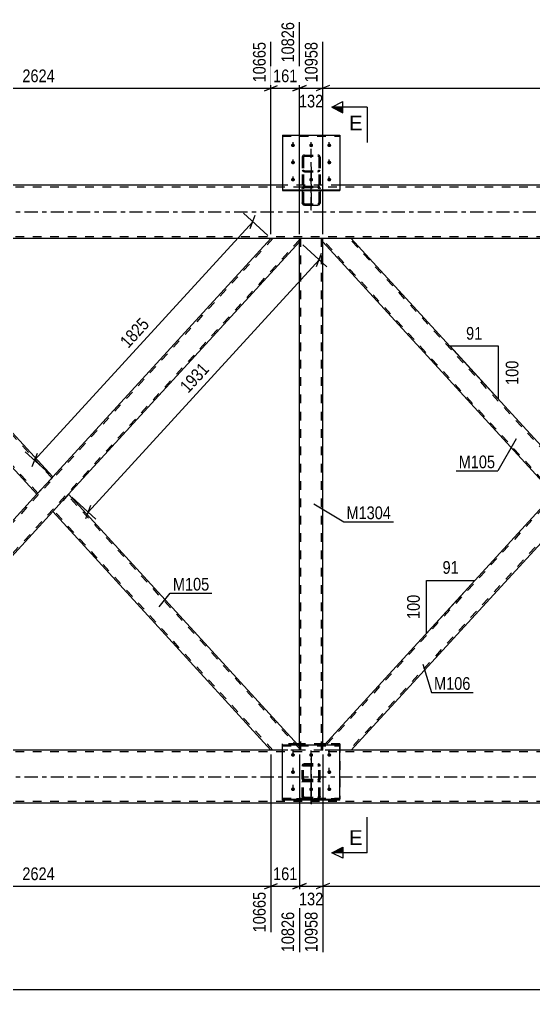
# Model space of a CAD drawing. Header units: millimetres. Extents: x 0 to 841, y 0 to 594.
# Drawn here: x 362.1 to 478.1, y 249.1 to 468.3 of the extents above; entities that cross this region are included whole.
import ezdxf

# ---------------------------------------------------------------- set-up
doc = ezdxf.new("R2010")
doc.units = ezdxf.units.MM
doc.linetypes.add('DXK_LINE_DOT2', pattern=[3.9198, 1.9599, -1.9599])
doc.linetypes.add('DXK_LINE_DOT3', pattern=[5.9187, 2.979, -0.9799, 0.9799, -0.9799])
doc.styles.add('Arial', font='ARIAL.TTF', dxfattribs={"height": 0.2})
doc.styles.add('Arial Narrow', font='ARIALN.TTF', dxfattribs={"height": 0.2})

# ---------------------------------------------------------------- blocks, each defined once
blk = doc.blocks.new('Part-761549663-4366 - 4273')
at = {"color": 7, "linetype": 'DXK_LINE_DOT2'}
for p, q in [((425.92, 436.66), (425.92, 426.91)), ((426.16, 436.66), (426.16, 426.91)), ((429.68, 436.66), (429.68, 426.91)), ((429.92, 436.66), (429.92, 426.91)), ((425.95, 430.35), (425.92, 430.15)), ((426.16, 430.15), (426.17, 430.25)), ((426.17, 430.25), (426.23, 430.33)), ((426.4, 430.66), (426.21, 430.62)), ((426.23, 430.33), (426.3, 430.39)), ((426.3, 430.39), (426.4, 430.4)), ((426.4, 430.66), (429.44, 430.66)), ((426.4, 430.4), (429.44, 430.4)), ((429.61, 430.62), (429.44, 430.66)), ((429.44, 430.4), (429.53, 430.39)), ((429.53, 430.39), (429.61, 430.33)), ((429.62, 430.62), (429.61, 430.62)), ((429.61, 430.33), (429.66, 430.25)), ((429.66, 430.25), (429.68, 430.15)), ((429.92, 430.15), (429.88, 430.35)), ((425.92, 426.91), (425.95, 426.72)), ((426.17, 426.82), (426.16, 426.91)), ((426.23, 426.73), (426.17, 426.82)), ((426.21, 426.44), (426.4, 426.4)), ((426.3, 426.68), (426.23, 426.73)), ((426.4, 426.66), (426.3, 426.68)), ((426.4, 426.66), (429.44, 426.66)), ((426.4, 426.4), (429.44, 426.4)), ((429.53, 426.68), (429.44, 426.66)), ((429.44, 426.4), (429.62, 426.44)), ((429.61, 426.73), (429.53, 426.68)), ((429.66, 426.82), (429.61, 426.73)), ((429.68, 426.91), (429.66, 426.82)), ((429.88, 426.72), (429.92, 426.91))]:
    blk.add_line(p, q, dxfattribs=at)
at = {"color": 7, "linetype": 'DXK_LINE_DOT3'}
blk.add_line((427.92, 435.04), (427.92, 425.11), dxfattribs=at)
at = {"color": 7, "linetype": 'DXK_LINE_DOT2'}
for centre, start, end in [((426.42, 430.17), 114.3201, 159.2418), ((429.41, 430.17), 20.7583, 65.68), ((426.42, 426.89), 200.7583, 245.68), ((429.41, 426.89), 294.3201, 339.2418)]:
    blk.add_arc(centre, 0.496, start, end, dxfattribs=at)
blk = doc.blocks.new('Bolt-761549663-4311 - 4273')
at = {"color": 1, "linetype": 'DXK_LINE_DOT2'}
for p, q in [((423.82, 301.98), (423.82, 303.11)), ((427.92, 301.98), (427.92, 303.11)), ((432.02, 301.98), (432.02, 303.11)), ((423.82, 298.12), (423.82, 299.26)), ((432.02, 298.12), (432.02, 299.26)), ((423.82, 294.27), (423.82, 295.41)), ((427.92, 294.27), (427.92, 295.41)), ((432.02, 294.27), (432.02, 295.41))]:
    blk.add_line(p, q, dxfattribs=at)
blk = doc.blocks.new('Bolt-761549663-4313 - 4273')
at = {"linetype": 'Continuous'}
for points in [[(423.82, 439.45), (423.72, 439.46), (423.64, 439.49), (423.56, 439.53), (423.49, 439.59), (423.43, 439.66), (423.4, 439.74), (423.38, 439.82), (423.38, 439.91), (423.4, 439.99), (423.43, 440.07), (423.49, 440.14), (423.56, 440.2), (423.64, 440.25), (423.72, 440.27), (423.82, 440.28), (423.91, 440.27), (423.99, 440.25), (424.07, 440.2), (424.14, 440.14), (424.2, 440.07), (424.23, 439.99), (424.25, 439.91), (424.25, 439.82), (424.23, 439.74), (424.2, 439.66), (424.14, 439.59), (424.07, 439.53), (423.99, 439.49), (423.91, 439.46)], [(427.92, 439.45), (427.82, 439.46), (427.74, 439.49), (427.66, 439.53), (427.59, 439.59), (427.53, 439.66), (427.5, 439.74), (427.48, 439.82), (427.48, 439.91), (427.5, 439.99), (427.53, 440.07), (427.59, 440.14), (427.66, 440.2), (427.74, 440.25), (427.82, 440.27), (427.92, 440.28), (428.01, 440.27), (428.09, 440.25), (428.17, 440.2), (428.24, 440.14), (428.3, 440.07), (428.33, 439.99), (428.35, 439.91), (428.35, 439.82), (428.33, 439.74), (428.3, 439.66), (428.24, 439.59), (428.17, 439.53), (428.09, 439.49), (428.01, 439.46)], [(432.02, 439.45), (431.92, 439.46), (431.84, 439.49), (431.76, 439.53), (431.69, 439.59), (431.63, 439.66), (431.6, 439.74), (431.58, 439.82), (431.58, 439.91), (431.6, 439.99), (431.63, 440.07), (431.69, 440.14), (431.76, 440.2), (431.84, 440.25), (431.92, 440.27), (432.02, 440.28), (432.11, 440.27), (432.19, 440.25), (432.27, 440.2), (432.34, 440.14), (432.4, 440.07), (432.43, 439.99), (432.45, 439.91), (432.45, 439.82), (432.43, 439.74), (432.4, 439.66), (432.34, 439.59), (432.27, 439.53), (432.19, 439.49), (432.11, 439.46)], [(423.82, 435.57), (423.72, 435.58), (423.64, 435.61), (423.56, 435.65), (423.49, 435.71), (423.43, 435.78), (423.4, 435.86), (423.38, 435.95), (423.38, 436.03), (423.4, 436.12), (423.43, 436.2), (423.49, 436.27), (423.56, 436.33), (423.64, 436.37), (423.72, 436.4), (423.82, 436.41), (423.91, 436.4), (423.99, 436.37), (424.07, 436.33), (424.14, 436.27), (424.2, 436.2), (424.23, 436.12), (424.25, 436.03), (424.25, 435.95), (424.23, 435.86), (424.2, 435.78), (424.14, 435.71), (424.07, 435.65), (423.99, 435.61), (423.91, 435.58)], [(432.02, 435.57), (431.92, 435.58), (431.84, 435.61), (431.76, 435.65), (431.69, 435.71), (431.63, 435.78), (431.6, 435.86), (431.58, 435.95), (431.58, 436.03), (431.6, 436.12), (431.63, 436.2), (431.69, 436.27), (431.76, 436.33), (431.84, 436.37), (431.92, 436.4), (432.02, 436.41), (432.11, 436.4), (432.19, 436.37), (432.27, 436.33), (432.34, 436.27), (432.4, 436.2), (432.43, 436.12), (432.45, 436.03), (432.45, 435.95), (432.43, 435.86), (432.4, 435.78), (432.34, 435.71), (432.27, 435.65), (432.19, 435.61), (432.11, 435.58)], [(423.82, 431.7), (423.72, 431.71), (423.64, 431.73), (423.56, 431.78), (423.49, 431.83), (423.43, 431.9), (423.4, 431.98), (423.38, 432.07), (423.38, 432.16), (423.4, 432.24), (423.43, 432.32), (423.49, 432.39), (423.56, 432.45), (423.64, 432.49), (423.72, 432.52), (423.82, 432.53), (423.91, 432.52), (423.99, 432.49), (424.07, 432.45), (424.14, 432.39), (424.2, 432.32), (424.23, 432.24), (424.25, 432.16), (424.25, 432.07), (424.23, 431.98), (424.2, 431.9), (424.14, 431.83), (424.07, 431.78), (423.99, 431.73), (423.91, 431.71)], [(427.92, 431.7), (427.82, 431.71), (427.74, 431.73), (427.66, 431.78), (427.59, 431.83), (427.53, 431.9), (427.5, 431.98), (427.48, 432.07), (427.48, 432.16), (427.5, 432.24), (427.53, 432.32), (427.59, 432.39), (427.66, 432.45), (427.74, 432.49), (427.82, 432.52), (427.92, 432.53), (428.01, 432.52), (428.09, 432.49), (428.17, 432.45), (428.24, 432.39), (428.3, 432.32), (428.33, 432.24), (428.35, 432.16), (428.35, 432.07), (428.33, 431.98), (428.3, 431.9), (428.24, 431.83), (428.17, 431.78), (428.09, 431.73), (428.01, 431.71)], [(432.02, 431.7), (431.92, 431.71), (431.84, 431.73), (431.76, 431.78), (431.69, 431.83), (431.63, 431.9), (431.6, 431.98), (431.58, 432.07), (431.58, 432.16), (431.6, 432.24), (431.63, 432.32), (431.69, 432.39), (431.76, 432.45), (431.84, 432.49), (431.92, 432.52), (432.02, 432.53), (432.11, 432.52), (432.19, 432.49), (432.27, 432.45), (432.34, 432.39), (432.4, 432.32), (432.43, 432.24), (432.45, 432.16), (432.45, 432.07), (432.43, 431.98), (432.4, 431.9), (432.34, 431.83), (432.27, 431.78), (432.19, 431.73), (432.11, 431.71)]]:
    blk.add_hatch(color=1, dxfattribs=at).paths.add_polyline_path(points)
at = {"color": 1, "linetype": 'Continuous'}
for p, q in [((423.82, 439.49), (423.82, 440.57)), ((427.92, 439.49), (427.92, 440.57)), ((432.02, 439.49), (432.02, 440.57)), ((423.82, 435.61), (423.82, 436.69)), ((432.02, 435.61), (432.02, 436.69)), ((423.82, 431.74), (423.82, 432.82)), ((427.92, 431.74), (427.92, 432.82)), ((432.02, 431.74), (432.02, 432.82))]:
    blk.add_line(p, q, dxfattribs=at)
blk = doc.blocks.new('Bolt-761549663-4314 - 4273')
at = {"linetype": 'Continuous'}
for points in [[(423.82, 301.72), (423.72, 301.73), (423.64, 301.75), (423.56, 301.8), (423.49, 301.86), (423.43, 301.93), (423.4, 302.01), (423.38, 302.09), (423.38, 302.18), (423.4, 302.26), (423.43, 302.34), (423.49, 302.41), (423.56, 302.47), (423.64, 302.51), (423.72, 302.54), (423.82, 302.55), (423.91, 302.54), (423.99, 302.51), (424.07, 302.47), (424.14, 302.41), (424.2, 302.34), (424.23, 302.26), (424.25, 302.18), (424.25, 302.09), (424.23, 302.01), (424.2, 301.93), (424.14, 301.86), (424.07, 301.8), (423.99, 301.75), (423.91, 301.73)], [(427.92, 301.72), (427.82, 301.73), (427.74, 301.75), (427.66, 301.8), (427.59, 301.86), (427.53, 301.93), (427.5, 302.01), (427.48, 302.09), (427.48, 302.18), (427.5, 302.26), (427.53, 302.34), (427.59, 302.41), (427.66, 302.47), (427.74, 302.51), (427.82, 302.54), (427.92, 302.55), (428.01, 302.54), (428.09, 302.51), (428.17, 302.47), (428.24, 302.41), (428.3, 302.34), (428.33, 302.26), (428.35, 302.18), (428.35, 302.09), (428.33, 302.01), (428.3, 301.93), (428.24, 301.86), (428.17, 301.8), (428.09, 301.75), (428.01, 301.73)], [(432.02, 301.72), (431.92, 301.73), (431.84, 301.75), (431.76, 301.8), (431.69, 301.86), (431.63, 301.93), (431.6, 302.01), (431.58, 302.09), (431.58, 302.18), (431.6, 302.26), (431.63, 302.34), (431.69, 302.41), (431.76, 302.47), (431.84, 302.51), (431.92, 302.54), (432.02, 302.55), (432.11, 302.54), (432.19, 302.51), (432.27, 302.47), (432.34, 302.41), (432.4, 302.34), (432.43, 302.26), (432.45, 302.18), (432.45, 302.09), (432.43, 302.01), (432.4, 301.93), (432.34, 301.86), (432.27, 301.8), (432.19, 301.75), (432.11, 301.73)], [(423.82, 297.84), (423.72, 297.85), (423.64, 297.88), (423.56, 297.92), (423.49, 297.98), (423.43, 298.05), (423.4, 298.13), (423.38, 298.21), (423.38, 298.3), (423.4, 298.39), (423.43, 298.47), (423.49, 298.54), (423.56, 298.59), (423.64, 298.64), (423.72, 298.66), (423.82, 298.67), (423.91, 298.66), (423.99, 298.64), (424.07, 298.59), (424.14, 298.54), (424.2, 298.47), (424.23, 298.39), (424.25, 298.3), (424.25, 298.21), (424.23, 298.13), (424.2, 298.05), (424.14, 297.98), (424.07, 297.92), (423.99, 297.88), (423.91, 297.85)], [(432.02, 297.84), (431.92, 297.85), (431.84, 297.88), (431.76, 297.92), (431.69, 297.98), (431.63, 298.05), (431.6, 298.13), (431.58, 298.21), (431.58, 298.3), (431.6, 298.39), (431.63, 298.47), (431.69, 298.54), (431.76, 298.59), (431.84, 298.64), (431.92, 298.66), (432.02, 298.67), (432.11, 298.66), (432.19, 298.64), (432.27, 298.59), (432.34, 298.54), (432.4, 298.47), (432.43, 298.39), (432.45, 298.3), (432.45, 298.21), (432.43, 298.13), (432.4, 298.05), (432.34, 297.98), (432.27, 297.92), (432.19, 297.88), (432.11, 297.85)], [(423.82, 293.96), (423.72, 293.97), (423.64, 294), (423.56, 294.04), (423.49, 294.1), (423.43, 294.17), (423.4, 294.25), (423.38, 294.34), (423.38, 294.42), (423.4, 294.51), (423.43, 294.59), (423.49, 294.66), (423.56, 294.72), (423.64, 294.76), (423.72, 294.79), (423.82, 294.8), (423.91, 294.79), (423.99, 294.76), (424.07, 294.72), (424.14, 294.66), (424.2, 294.59), (424.23, 294.51), (424.25, 294.42), (424.25, 294.34), (424.23, 294.25), (424.2, 294.17), (424.14, 294.1), (424.07, 294.04), (423.99, 294), (423.91, 293.97)], [(427.92, 293.96), (427.82, 293.97), (427.74, 294), (427.66, 294.04), (427.59, 294.1), (427.53, 294.17), (427.5, 294.25), (427.48, 294.34), (427.48, 294.42), (427.5, 294.51), (427.53, 294.59), (427.59, 294.66), (427.66, 294.72), (427.74, 294.76), (427.82, 294.79), (427.92, 294.8), (428.01, 294.79), (428.09, 294.76), (428.17, 294.72), (428.24, 294.66), (428.3, 294.59), (428.33, 294.51), (428.35, 294.42), (428.35, 294.34), (428.33, 294.25), (428.3, 294.17), (428.24, 294.1), (428.17, 294.04), (428.09, 294), (428.01, 293.97)], [(432.02, 293.96), (431.92, 293.97), (431.84, 294), (431.76, 294.04), (431.69, 294.1), (431.63, 294.17), (431.6, 294.25), (431.58, 294.34), (431.58, 294.42), (431.6, 294.51), (431.63, 294.59), (431.69, 294.66), (431.76, 294.72), (431.84, 294.76), (431.92, 294.79), (432.02, 294.8), (432.11, 294.79), (432.19, 294.76), (432.27, 294.72), (432.34, 294.66), (432.4, 294.59), (432.43, 294.51), (432.45, 294.42), (432.45, 294.34), (432.43, 294.25), (432.4, 294.17), (432.34, 294.1), (432.27, 294.04), (432.19, 294), (432.11, 293.97)]]:
    blk.add_hatch(color=1, dxfattribs=at).paths.add_polyline_path(points)
at = {"color": 1, "linetype": 'Continuous'}
for p, q in [((423.82, 301.76), (423.82, 302.84)), ((427.92, 301.76), (427.92, 302.84)), ((432.02, 301.76), (432.02, 302.84)), ((423.82, 297.88), (423.82, 298.96)), ((432.02, 297.88), (432.02, 298.96)), ((423.82, 294), (423.82, 295.08)), ((427.92, 294), (427.92, 295.08)), ((432.02, 294), (432.02, 295.08))]:
    blk.add_line(p, q, dxfattribs=at)
blk = doc.blocks.new('Part-761549663-4432 - 4273')
at = {"color": 7, "linetype": 'DXK_LINE_DOT3'}
blk.add_line((427.92, 425.2), (427.92, 439.04), dxfattribs=at)
at = {"color": 7, "linetype": 'DXK_LINE_DOT2'}
for p, q in [((425.95, 437.39), (425.92, 437.22)), ((425.92, 437.22), (425.92, 429.64)), ((426.06, 437.54), (425.95, 437.39)), ((426.21, 437.64), (426.06, 437.54)), ((426.16, 437.22), (426.17, 437.31)), ((426.16, 437.22), (426.16, 426.85)), ((426.17, 437.31), (426.23, 437.38)), ((426.4, 437.67), (426.21, 437.64)), ((426.23, 437.38), (426.3, 437.43)), ((426.3, 437.43), (426.4, 437.45)), ((426.4, 437.67), (429.44, 437.67)), ((426.4, 437.45), (429.44, 437.45)), ((429.62, 437.64), (429.44, 437.67)), ((429.44, 437.45), (429.53, 437.43)), ((429.53, 437.43), (429.61, 437.38)), ((429.61, 437.38), (429.66, 437.31)), ((429.78, 437.54), (429.62, 437.64)), ((429.66, 437.31), (429.68, 437.22)), ((429.68, 437.22), (429.68, 426.85)), ((429.88, 437.39), (429.78, 437.54)), ((429.92, 437.22), (429.88, 437.39)), ((429.92, 437.22), (429.92, 429.64)), ((425.92, 434.34), (425.95, 434.17)), ((425.95, 434.17), (426.06, 434.02)), ((426.06, 434.02), (426.21, 433.92)), ((426.17, 434.26), (426.16, 434.34)), ((426.23, 434.18), (426.17, 434.26)), ((426.3, 434.13), (426.23, 434.18)), ((426.4, 434.12), (426.3, 434.13)), ((426.4, 434.12), (429.44, 434.12)), ((429.53, 434.13), (429.44, 434.12)), ((429.61, 434.18), (429.53, 434.13)), ((429.66, 434.26), (429.61, 434.18)), ((429.62, 433.92), (429.78, 434.02)), ((429.68, 434.34), (429.66, 434.26)), ((429.78, 434.02), (429.88, 434.17)), ((429.88, 434.17), (429.92, 434.34)), ((426.21, 433.92), (426.4, 433.89)), ((426.4, 433.89), (429.44, 433.89)), ((429.44, 433.89), (429.62, 433.92)), ((425.92, 430.06), (425.95, 430.26)), ((426.17, 430.16), (426.16, 430.06)), ((426.23, 430.24), (426.17, 430.16)), ((426.21, 430.53), (426.4, 430.57)), ((426.3, 430.3), (426.23, 430.24)), ((426.4, 430.31), (426.3, 430.3)), ((426.4, 430.57), (429.44, 430.57)), ((426.4, 430.31), (429.44, 430.31)), ((429.44, 430.57), (429.62, 430.53)), ((429.53, 430.3), (429.44, 430.31)), ((429.61, 430.24), (429.53, 430.3)), ((429.66, 430.16), (429.61, 430.24)), ((429.68, 430.06), (429.66, 430.16)), ((429.88, 430.26), (429.92, 430.06)), ((426.16, 426.85), (426.17, 426.75)), ((426.17, 426.75), (426.23, 426.67)), ((426.23, 426.67), (426.3, 426.61)), ((426.3, 426.61), (426.4, 426.59)), ((426.4, 426.59), (429.44, 426.59)), ((429.44, 426.59), (429.53, 426.61)), ((429.53, 426.61), (429.61, 426.67)), ((429.61, 426.67), (429.66, 426.75)), ((429.66, 426.75), (429.68, 426.85))]:
    blk.add_line(p, q, dxfattribs=at)
at = {"color": 2, "linetype": 'Continuous'}
for p, q in [((425.92, 429.64), (425.92, 426.85)), ((429.92, 429.64), (429.92, 426.85)), ((425.95, 426.65), (425.92, 426.85)), ((426.4, 426.34), (426.21, 426.38)), ((426.4, 426.34), (429.44, 426.34)), ((429.62, 426.38), (429.44, 426.34)), ((429.92, 426.85), (429.88, 426.65))]:
    blk.add_line(p, q, dxfattribs=at)
at = {"color": 7, "linetype": 'DXK_LINE_DOT2'}
for centre, start, end in [((426.41, 430.08), 114.1353, 159.0718), ((429.42, 430.08), 20.9283, 65.8649)]:
    blk.add_arc(centre, 0.495, start, end, dxfattribs=at)
at = {"color": 2, "linetype": 'Continuous'}
for centre, start, end in [((426.41, 426.83), 200.9283, 245.8649), ((429.42, 426.83), 294.1353, 339.0718)]:
    blk.add_arc(centre, 0.495, start, end, dxfattribs=at)
blk = doc.blocks.new('Part-761549663-4323 - 4273')
at = {"color": 7, "linetype": 'DXK_LINE_DOT2'}
for p, q in [((555.22, 302.83), (67.28, 302.83)), ((434.42, 303.23), (421.42, 303.23)), ((555.22, 291.63), (67.28, 291.63))]:
    blk.add_line(p, q, dxfattribs=at)
at = {"color": 2, "linetype": 'Continuous'}
for p, q in [((421.42, 303.23), (201.08, 303.23)), ((555.22, 303.23), (434.42, 303.23)), ((555.22, 291.23), (67.28, 291.23))]:
    blk.add_line(p, q, dxfattribs=at)
at = {"color": 7, "linetype": 'DXK_LINE_DOT3'}
blk.add_line((67.28, 297.23), (555.22, 297.23), dxfattribs=at)
blk = doc.blocks.new('Part-761549663-4328 - 4273')
at = {"color": 7, "linetype": 'DXK_LINE_DOT2'}
for p, q in [((555.22, 430.43), (67.28, 430.43)), ((434.42, 430.83), (421.42, 430.83)), ((555.22, 419.23), (67.28, 419.23))]:
    blk.add_line(p, q, dxfattribs=at)
at = {"color": 2, "linetype": 'Continuous'}
for p, q in [((421.42, 430.83), (201.08, 430.83)), ((555.22, 430.83), (434.42, 430.83)), ((555.22, 418.83), (67.28, 418.83))]:
    blk.add_line(p, q, dxfattribs=at)
at = {"color": 7, "linetype": 'DXK_LINE_DOT3'}
blk.add_line((67.28, 424.83), (555.22, 424.83), dxfattribs=at)
blk = doc.blocks.new('Part-761549663-4468 - 4273')
at = {"color": 7, "linetype": 'DXK_LINE_DOT2'}
for p, q in [((535.95, 418.83), (430.56, 303.56)), ((541.94, 418.83), (535.52, 418.83)), ((541.94, 418.51), (436.55, 303.23)), ((486.25, 364.95), (482.67, 361.03)), ((489.83, 361.03), (486.25, 357.12)), ((430.9, 304.4), (430.56, 304.03)), ((430.56, 303.23), (430.56, 304.03)), ((436.98, 303.23), (430.56, 303.23))]:
    blk.add_line(p, q, dxfattribs=at)
at = {"color": 2, "linetype": 'Continuous'}
for p, q in [((535.52, 418.83), (486.25, 364.95)), ((541.94, 418.03), (541.94, 418.83)), ((541.94, 418.03), (489.83, 361.03)), ((482.67, 361.03), (430.9, 304.4)), ((486.25, 357.12), (436.98, 303.23))]:
    blk.add_line(p, q, dxfattribs=at)
blk = doc.blocks.new('Part-761549663-4359 - 4273')
at = {"color": 2, "linetype": 'Continuous'}
for p, q in [((421.42, 442.14), (434.42, 442.14)), ((421.42, 442.14), (421.42, 429.64)), ((434.42, 442.14), (434.42, 429.64)), ((421.42, 429.84), (434.42, 429.84)), ((421.42, 429.64), (434.42, 429.64))]:
    blk.add_line(p, q, dxfattribs=at)
at = {"color": 7, "linetype": 'DXK_LINE_DOT2'}
blk.add_line((421.42, 441.93), (434.42, 441.93), dxfattribs=at)
blk = doc.blocks.new('Part-761549663-4364 - 4273')
at = {"color": 2, "linetype": 'Continuous'}
for p, q in [((421.42, 304.4), (434.42, 304.4)), ((421.42, 291.9), (421.42, 304.4)), ((434.42, 291.9), (434.42, 304.4)), ((421.42, 292.11), (434.42, 292.11)), ((434.42, 291.9), (421.42, 291.9))]:
    blk.add_line(p, q, dxfattribs=at)
at = {"color": 7, "linetype": 'DXK_LINE_DOT2'}
blk.add_line((421.42, 304.19), (434.42, 304.19), dxfattribs=at)
blk = doc.blocks.new('Part-761549663-4365 - 4273')
at = {"color": 7, "linetype": 'DXK_LINE_DOT3'}
blk.add_line((427.92, 301.72), (427.92, 291.03), dxfattribs=at)
at = {"color": 7, "linetype": 'DXK_LINE_DOT2'}
for p, q in [((425.92, 299.73), (425.95, 299.9)), ((425.92, 292.83), (425.92, 299.73)), ((425.95, 299.9), (426.06, 300.05)), ((426.06, 300.05), (426.21, 300.15)), ((426.17, 299.82), (426.16, 299.73)), ((426.16, 292.83), (426.16, 299.73)), ((426.23, 299.89), (426.17, 299.82)), ((426.21, 300.15), (426.4, 300.18)), ((426.3, 299.94), (426.23, 299.89)), ((426.4, 299.95), (426.3, 299.94)), ((426.4, 300.18), (429.44, 300.18)), ((426.4, 299.95), (429.44, 299.95)), ((429.44, 300.18), (429.62, 300.15)), ((429.53, 299.94), (429.44, 299.95)), ((429.61, 299.89), (429.53, 299.94)), ((429.66, 299.82), (429.61, 299.89)), ((429.62, 300.15), (429.78, 300.05)), ((429.68, 299.73), (429.66, 299.82)), ((429.68, 292.83), (429.68, 299.73)), ((429.78, 300.05), (429.88, 299.9)), ((429.88, 299.9), (429.92, 299.73)), ((429.92, 292.83), (429.92, 299.73)), ((425.95, 296.7), (425.92, 296.87)), ((425.95, 296.26), (425.92, 296.06)), ((426.06, 296.55), (425.95, 296.7)), ((426.21, 296.46), (426.06, 296.55)), ((426.16, 296.87), (426.17, 296.79)), ((426.16, 296.06), (426.17, 296.16)), ((426.17, 296.79), (426.23, 296.71)), ((426.17, 296.16), (426.23, 296.24)), ((426.4, 296.57), (426.21, 296.53)), ((426.4, 296.42), (426.21, 296.46)), ((426.23, 296.71), (426.3, 296.66)), ((426.23, 296.24), (426.3, 296.3)), ((426.3, 296.66), (426.4, 296.65)), ((426.3, 296.3), (426.4, 296.32)), ((426.4, 296.65), (429.44, 296.65)), ((426.4, 296.57), (429.44, 296.57)), ((426.4, 296.42), (429.44, 296.42)), ((426.4, 296.32), (429.44, 296.32)), ((429.44, 296.65), (429.53, 296.66)), ((429.62, 296.53), (429.44, 296.57)), ((429.62, 296.46), (429.44, 296.42)), ((429.44, 296.32), (429.53, 296.3)), ((429.53, 296.66), (429.61, 296.71)), ((429.53, 296.3), (429.61, 296.24)), ((429.61, 296.71), (429.66, 296.79)), ((429.61, 296.24), (429.66, 296.16)), ((429.78, 296.55), (429.62, 296.46)), ((429.66, 296.79), (429.68, 296.87)), ((429.66, 296.16), (429.68, 296.06)), ((429.88, 296.7), (429.78, 296.55)), ((429.92, 296.87), (429.88, 296.7)), ((429.92, 296.06), (429.88, 296.26)), ((425.92, 292.83), (425.95, 292.63)), ((426.17, 292.73), (426.16, 292.83)), ((426.23, 292.65), (426.17, 292.73)), ((426.21, 292.36), (426.4, 292.32)), ((426.3, 292.59), (426.23, 292.65)), ((426.4, 292.57), (426.3, 292.59)), ((426.4, 292.57), (429.44, 292.57)), ((426.4, 292.32), (429.44, 292.32)), ((429.53, 292.59), (429.44, 292.57)), ((429.44, 292.32), (429.62, 292.36)), ((429.61, 292.65), (429.53, 292.59)), ((429.66, 292.73), (429.61, 292.65)), ((429.68, 292.83), (429.66, 292.73)), ((429.88, 292.63), (429.92, 292.83))]:
    blk.add_line(p, q, dxfattribs=at)
for centre, start, end in [((426.42, 296.08), 114.32, 159.2418), ((429.42, 296.08), 20.7584, 65.6801), ((426.42, 292.81), 200.7584, 245.6801), ((429.42, 292.81), 294.32, 339.2418)]:
    blk.add_arc(centre, 0.496, start, end, dxfattribs=at)
blk = doc.blocks.new('Part-761549663-4416 - 4273')
at = {"color": 2, "linetype": 'Continuous'}
for p, q in [((369.58, 357.12), (373.16, 361.03)), ((373.16, 361.03), (424.94, 304.4)), ((418.85, 303.23), (369.58, 357.12))]:
    blk.add_line(p, q, dxfattribs=at)
at = {"color": 7, "linetype": 'DXK_LINE_DOT2'}
for p, q in [((425.28, 303.56), (372.94, 360.8)), ((369.8, 357.36), (369.82, 357.38)), ((419.29, 303.23), (369.8, 357.36)), ((425.28, 303.23), (418.85, 303.23)), ((425.28, 304.03), (424.94, 304.4)), ((425.28, 303.23), (425.28, 304.03)), ((425.28, 303.27), (425.28, 303.23))]:
    blk.add_line(p, q, dxfattribs=at)
blk = doc.blocks.new('Part-761549663-4427 - 4273')
at = {"color": 7, "linetype": 'DXK_LINE_DOT3'}
blk.add_line((427.92, 291.11), (427.92, 301.3), dxfattribs=at)
at = {"color": 7, "linetype": 'DXK_LINE_DOT2'}
for p, q in [((425.95, 299.66), (425.92, 299.49)), ((425.92, 292.76), (425.92, 299.49)), ((426.06, 299.81), (425.95, 299.66)), ((426.21, 299.91), (426.06, 299.81)), ((426.16, 299.49), (426.17, 299.57)), ((426.16, 292.76), (426.16, 299.49)), ((426.17, 299.57), (426.23, 299.65)), ((426.4, 299.94), (426.21, 299.91)), ((426.23, 299.65), (426.3, 299.7)), ((426.3, 299.7), (426.4, 299.71)), ((426.4, 299.94), (429.44, 299.94)), ((426.4, 299.71), (429.44, 299.71)), ((429.62, 299.91), (429.44, 299.94)), ((429.44, 299.71), (429.53, 299.7)), ((429.53, 299.7), (429.61, 299.65)), ((429.61, 299.65), (429.66, 299.57)), ((429.78, 299.81), (429.62, 299.91)), ((429.66, 299.57), (429.68, 299.49)), ((429.68, 292.76), (429.68, 299.49)), ((429.88, 299.66), (429.78, 299.81)), ((429.92, 299.49), (429.88, 299.66)), ((429.92, 292.76), (429.92, 299.49)), ((425.92, 296.61), (425.95, 296.44)), ((425.92, 295.97), (425.95, 296.17)), ((425.95, 296.44), (426.06, 296.29)), ((426.06, 296.29), (426.21, 296.19)), ((426.17, 296.52), (426.16, 296.61)), ((426.17, 296.07), (426.16, 295.97)), ((426.23, 296.45), (426.17, 296.52)), ((426.23, 296.15), (426.17, 296.07)), ((426.21, 296.44), (426.4, 296.48)), ((426.21, 296.19), (426.4, 296.16)), ((426.3, 296.4), (426.23, 296.45)), ((426.3, 296.21), (426.23, 296.15)), ((426.4, 296.38), (426.3, 296.4)), ((426.4, 296.23), (426.3, 296.21)), ((426.4, 296.48), (429.44, 296.48)), ((426.4, 296.38), (429.44, 296.38)), ((426.4, 296.23), (429.44, 296.23)), ((426.4, 296.16), (429.44, 296.16)), ((429.44, 296.48), (429.62, 296.44)), ((429.53, 296.4), (429.44, 296.38)), ((429.53, 296.21), (429.44, 296.23)), ((429.44, 296.16), (429.62, 296.19)), ((429.61, 296.45), (429.53, 296.4)), ((429.61, 296.15), (429.53, 296.21)), ((429.66, 296.52), (429.61, 296.45)), ((429.66, 296.07), (429.61, 296.15)), ((429.62, 296.19), (429.78, 296.29)), ((429.68, 296.61), (429.66, 296.52)), ((429.68, 295.97), (429.66, 296.07)), ((429.78, 296.29), (429.88, 296.44)), ((429.88, 296.44), (429.92, 296.61)), ((429.88, 296.17), (429.92, 295.97)), ((425.95, 292.56), (425.92, 292.76)), ((426.16, 292.76), (426.17, 292.66)), ((426.17, 292.66), (426.23, 292.58)), ((426.4, 292.25), (426.21, 292.29)), ((426.23, 292.58), (426.3, 292.52)), ((426.3, 292.52), (426.4, 292.51)), ((426.4, 292.51), (429.44, 292.51)), ((426.4, 292.25), (429.44, 292.25)), ((429.44, 292.51), (429.53, 292.52)), ((429.62, 292.29), (429.44, 292.25)), ((429.53, 292.52), (429.61, 292.58)), ((429.61, 292.58), (429.66, 292.66)), ((429.66, 292.66), (429.68, 292.76)), ((429.92, 292.76), (429.88, 292.56))]:
    blk.add_line(p, q, dxfattribs=at)
for centre, start, end in [((426.41, 295.99), 114.1353, 159.0719), ((429.42, 295.99), 20.9283, 65.8648), ((426.41, 292.74), 200.9283, 245.8648), ((429.42, 292.74), 294.1353, 339.0719)]:
    blk.add_arc(centre, 0.495, start, end, dxfattribs=at)
blk = doc.blocks.new('Part-761549663-4443 - 4273')
at = {"color": 7, "linetype": 'DXK_LINE_DOT2'}
for p, q in [((430.56, 418.83), (425.28, 418.83)), ((425.28, 418.03), (425.28, 418.83)), ((425.6, 303.23), (425.6, 418.83)), ((430.24, 303.23), (430.24, 418.83)), ((430.56, 418.03), (430.56, 418.83)), ((425.28, 303.23), (425.28, 304.4)), ((430.56, 303.23), (425.28, 303.23)), ((430.56, 303.23), (430.56, 304.4))]:
    blk.add_line(p, q, dxfattribs=at)
at = {"color": 2, "linetype": 'Continuous'}
for p, q in [((425.28, 304.4), (425.28, 418.03)), ((430.56, 304.4), (430.56, 418.03))]:
    blk.add_line(p, q, dxfattribs=at)
blk = doc.blocks.new('Part-761549663-4473 - 4273')
at = {"color": 2, "linetype": 'Continuous'}
for p, q in [((430.56, 418.03), (430.56, 418.83)), ((486.25, 364.95), (436.98, 418.83)), ((482.67, 361.03), (430.56, 418.03)), ((485.82, 364.47), (482.67, 361.03)), ((486.25, 364.95), (485.82, 364.47))]:
    blk.add_line(p, q, dxfattribs=at)
at = {"color": 7, "linetype": 'DXK_LINE_DOT2'}
for p, q in [((436.98, 418.83), (430.56, 418.83)), ((486.03, 364.71), (436.55, 418.83)), ((482.89, 361.27), (430.56, 418.51)), ((486.22, 364.91), (485.82, 364.47)), ((482.89, 361.27), (482.91, 361.29))]:
    blk.add_line(p, q, dxfattribs=at)
blk = doc.blocks.new('Part-761549663-4478 - 4273')
at = {"color": 2, "linetype": 'Continuous'}
for p, q in [((313.89, 418.03), (313.89, 418.83)), ((369.58, 364.95), (320.31, 418.83)), ((366.01, 361.03), (313.89, 418.03)), ((369.15, 364.47), (366.01, 361.03)), ((369.46, 364.81), (369.15, 364.47)), ((369.58, 364.95), (369.46, 364.81))]:
    blk.add_line(p, q, dxfattribs=at)
at = {"color": 7, "linetype": 'DXK_LINE_DOT2'}
for p, q in [((320.31, 418.83), (313.89, 418.83)), ((369.37, 364.71), (319.88, 418.83)), ((366.22, 361.27), (313.89, 418.51)), ((369.32, 364.65), (369.15, 364.47)), ((369.46, 364.81), (369.37, 364.71)), ((366.22, 361.27), (366.24, 361.29))]:
    blk.add_line(p, q, dxfattribs=at)
blk = doc.blocks.new('Part-761549663-4483 - 4273')
at = {"color": 7, "linetype": 'DXK_LINE_DOT2'}
for p, q in [((419.29, 418.83), (313.89, 303.56)), ((425.28, 418.83), (418.85, 418.83)), ((425.28, 418.51), (319.88, 303.23)), ((369.58, 364.95), (366.01, 361.03)), ((373.16, 361.03), (369.58, 357.12)), ((313.89, 303.42), (313.89, 303.45)), ((320.31, 303.23), (313.89, 303.23))]:
    blk.add_line(p, q, dxfattribs=at)
at = {"color": 2, "linetype": 'Continuous'}
for p, q in [((418.85, 418.83), (369.58, 364.95)), ((425.28, 418.03), (425.28, 418.83)), ((425.28, 418.03), (373.16, 361.03)), ((366.01, 361.03), (313.89, 304.03)), ((369.58, 357.12), (320.31, 303.23)), ((313.89, 303.23), (313.89, 304.03))]:
    blk.add_line(p, q, dxfattribs=at)
blk = doc.blocks.new('Part-761549663-4514 - 4273')
at = {"color": 7, "linetype": 'DXK_LINE_DOT2'}
for p, q in [((421.42, 292.19), (421.42, 304.63)), ((424.73, 304.63), (421.42, 304.63)), ((424.93, 304.41), (421.42, 304.41)), ((430.56, 304.63), (425.28, 304.63)), ((430.56, 304.41), (425.28, 304.41)), ((434.42, 304.41), (430.9, 304.41)), ((434.42, 304.63), (431.1, 304.63)), ((434.42, 304.63), (434.42, 292.19)), ((421.42, 292.41), (434.42, 292.41)), ((434.42, 292.19), (421.42, 292.19))]:
    blk.add_line(p, q, dxfattribs=at)
at = {"color": 2, "linetype": 'Continuous'}
for p, q in [((425.28, 304.63), (424.73, 304.63)), ((425.28, 304.41), (424.93, 304.41)), ((431.1, 304.63), (430.56, 304.63)), ((430.9, 304.41), (430.56, 304.41))]:
    blk.add_line(p, q, dxfattribs=at)
blk = doc.blocks.new('StraightDimension-761549663-5087 - 4273')
at = {"color": 7, "linetype": 'Continuous'}
for p, q in [((418.12, 419.51), (412.62, 424.53)), ((414.16, 421.09), (415.3, 424.12)), ((365.46, 368.72), (414.73, 422.61)), ((368.85, 365.62), (363.35, 370.64)), ((366.03, 370.23), (364.89, 367.21))]:
    blk.add_line(p, q, dxfattribs=at)
at = {"color": 0}
blk.add_wipeout([(392.41, 399.31), (389.31, 402.14), (383.57, 395.86), (386.67, 393.03)], dxfattribs=at)
at = {"color": 3, "style": 'Arial Narrow'}
blk.add_text('1825', height=2.863, rotation=47.5612, dxfattribs=at).set_placement((386.63, 393.87))
blk = doc.blocks.new('AngleDimension-761549663-12050 - 4273')
at = {"color": 7, "linetype": 'Continuous'}
for p, q in [((464.6, 388.63), (459.27, 394.46)), ((470.2, 394.46), (459.27, 394.46)), ((470.2, 382.5), (459.27, 394.46)), ((470.2, 382.5), (470.2, 394.46))]:
    blk.add_line(p, q, dxfattribs=at)
at = {"color": 0}
for points in [[(467.16, 395.36), (467.16, 399.56), (462.3, 399.56), (462.3, 395.36)], [(475.3, 391.82), (471.1, 391.82), (471.1, 385.14), (475.3, 385.14)]]:
    blk.add_wipeout(points, dxfattribs=at)
at = {"color": 3, "style": 'Arial Narrow'}
blk.add_text('91', height=2.863, dxfattribs=at).set_placement((462.9, 395.96))
blk.add_text('100', height=2.863, rotation=90.0002, dxfattribs=at).set_placement((474.7, 385.74))
blk = doc.blocks.new('StraightDimension-761549663-4854 - 4273')
at = {"color": 7, "linetype": 'Continuous'}
for p, q in [((425.28, 419.83), (425.28, 467.72)), ((430.56, 419.83), (430.56, 463.22)), ((423.78, 452.18), (426.78, 453.38)), ((425.28, 452.78), (430.56, 452.78)), ((432.06, 453.38), (429.06, 452.18))]:
    blk.add_line(p, q, dxfattribs=at)
at = {"color": 0, "linetype": 'Continuous'}
blk.add_wipeout([(429.96, 463.82), (425.76, 463.82), (425.76, 453.48), (429.96, 453.48)], dxfattribs=at)
at = {"color": 0}
blk.add_wipeout([(431.26, 447.83), (431.26, 452.03), (424.57, 452.03), (424.57, 447.83)], dxfattribs=at)
at = {"color": 3, "linetype": 'Continuous', "style": 'Arial Narrow'}
blk.add_text('10958', height=2.863, rotation=90.0002, dxfattribs=at).set_placement((429.36, 454.08))
at = {"color": 3, "style": 'Arial Narrow'}
blk.add_text('132', height=2.863, dxfattribs=at).set_placement((425.17, 448.43))
blk = doc.blocks.new('StraightDimension-761549663-4969 - 4273')
at = {"color": 7, "linetype": 'Continuous'}
for p, q in [((418.85, 302.23), (418.85, 262.07)), ((425.28, 302.27), (425.28, 257.57)), ((417.35, 271.91), (420.35, 273.11)), ((418.85, 272.51), (425.28, 272.51)), ((426.78, 273.11), (423.78, 271.91))]:
    blk.add_line(p, q, dxfattribs=at)
at = {"color": 0}
blk.add_wipeout([(425.41, 273.26), (425.41, 277.46), (418.72, 277.46), (418.72, 273.26)], dxfattribs=at)
at = {"color": 0, "linetype": 'Continuous'}
blk.add_wipeout([(424.68, 267.31), (420.48, 267.31), (420.48, 256.97), (424.68, 256.97)], dxfattribs=at)
at = {"color": 3, "style": 'Arial Narrow'}
blk.add_text('161', height=2.863, dxfattribs=at).set_placement((419.32, 273.86))
at = {"color": 3, "linetype": 'Continuous', "style": 'Arial Narrow'}
blk.add_text('10826', height=2.863, rotation=90.0002, dxfattribs=at).set_placement((424.08, 257.57))
blk = doc.blocks.new('StraightDimension-761549663-4681 - 4273')
at = {"color": 7, "linetype": 'Continuous'}
for p, q in [((426.01, 417.36), (431.46, 412.38)), ((429.12, 412.49), (430.26, 415.51)), ((377.57, 357), (429.69, 414)), ((373.9, 360.36), (379.34, 355.38)), ((378.14, 358.51), (377, 355.49))]:
    blk.add_line(p, q, dxfattribs=at)
at = {"color": 0}
blk.add_wipeout([(405.95, 389.15), (402.85, 391.98), (397.1, 385.7), (400.2, 382.87)], dxfattribs=at)
at = {"color": 3, "style": 'Arial Narrow'}
blk.add_text('1931', height=2.863, rotation=47.5612, dxfattribs=at).set_placement((400.16, 383.71))
blk = doc.blocks.new('StraightDimension-761549663-4832 - 4273')
at = {"color": 7, "linetype": 'Continuous'}
for p, q in [((418.85, 419.83), (418.85, 463.22)), ((313.89, 419.83), (313.89, 461.39)), ((315.39, 453.38), (312.39, 452.18)), ((313.89, 452.78), (418.85, 452.78)), ((417.35, 452.18), (420.35, 453.38))]:
    blk.add_line(p, q, dxfattribs=at)
at = {"color": 0, "linetype": 'Continuous'}
blk.add_wipeout([(418.25, 463.82), (414.05, 463.82), (414.05, 453.48), (418.25, 453.48)], dxfattribs=at)
at = {"color": 0}
blk.add_wipeout([(370.63, 453.53), (370.63, 457.73), (362.12, 457.73), (362.12, 453.53)], dxfattribs=at)
at = {"color": 3, "linetype": 'Continuous', "style": 'Arial Narrow'}
blk.add_text('10665', height=2.863, rotation=90.0002, dxfattribs=at).set_placement((417.65, 454.08))
at = {"color": 3, "style": 'Arial Narrow'}
blk.add_text('2624', height=2.863, dxfattribs=at).set_placement((362.72, 454.13))
blk = doc.blocks.new('StraightDimension-761549663-4843 - 4273')
at = {"color": 7, "linetype": 'Continuous'}
for p, q in [((425.28, 419.83), (425.28, 467.72)), ((418.85, 419.83), (418.85, 463.22)), ((417.35, 452.18), (420.35, 453.38)), ((418.85, 452.78), (425.28, 452.78)), ((426.78, 453.38), (423.78, 452.18))]:
    blk.add_line(p, q, dxfattribs=at)
at = {"color": 0}
blk.add_wipeout([(425.41, 453.53), (425.41, 457.73), (418.72, 457.73), (418.72, 453.53)], dxfattribs=at)
at = {"color": 0, "linetype": 'Continuous'}
blk.add_wipeout([(424.68, 468.32), (420.48, 468.32), (420.48, 457.98), (424.68, 457.98)], dxfattribs=at)
at = {"color": 3, "linetype": 'Continuous', "style": 'Arial Narrow'}
blk.add_text('10826', height=2.863, rotation=90.0002, dxfattribs=at).set_placement((424.08, 458.58))
at = {"color": 3, "style": 'Arial Narrow'}
blk.add_text('161', height=2.863, dxfattribs=at).set_placement((419.32, 454.13))
blk = doc.blocks.new('StraightDimension-761549663-4862 - 4273')
at = {"color": 7, "linetype": 'Continuous'}
for p, q in [((430.56, 419.83), (430.56, 463.22)), ((535.52, 419.83), (535.52, 463.22)), ((432.06, 453.38), (429.06, 452.18)), ((430.56, 452.78), (535.52, 452.78)), ((534.02, 452.18), (537.02, 453.38))]:
    blk.add_line(p, q, dxfattribs=at)
at = {"color": 0, "linetype": 'Continuous'}
blk.add_wipeout([(534.92, 463.82), (530.72, 463.82), (530.72, 453.48), (534.92, 453.48)], dxfattribs=at)
at = {"color": 0}
blk.add_wipeout([(487.29, 453.53), (487.29, 457.73), (478.78, 457.73), (478.78, 453.53)], dxfattribs=at)
at = {"color": 3, "linetype": 'Continuous', "style": 'Arial Narrow'}
blk.add_text('13582', height=2.863, rotation=90.0002, dxfattribs=at).set_placement((534.32, 454.08))
at = {"color": 3, "style": 'Arial Narrow'}
blk.add_text('2624', height=2.863, dxfattribs=at).set_placement((479.38, 454.13))
blk = doc.blocks.new('StraightDimension-761549663-4960 - 4273')
at = {"color": 7, "linetype": 'Continuous'}
for p, q in [((313.89, 302.23), (313.89, 259.4)), ((418.85, 302.23), (418.85, 262.07)), ((315.39, 273.11), (312.39, 271.91)), ((313.89, 272.51), (418.85, 272.51)), ((417.35, 271.91), (420.35, 273.11))]:
    blk.add_line(p, q, dxfattribs=at)
at = {"color": 0}
blk.add_wipeout([(370.63, 273.26), (370.63, 277.46), (362.12, 277.46), (362.12, 273.26)], dxfattribs=at)
at = {"color": 0, "linetype": 'Continuous'}
blk.add_wipeout([(418.25, 271.81), (414.05, 271.81), (414.05, 261.47), (418.25, 261.47)], dxfattribs=at)
at = {"color": 3, "style": 'Arial Narrow'}
blk.add_text('2624', height=2.863, dxfattribs=at).set_placement((362.72, 273.86))
at = {"color": 3, "linetype": 'Continuous', "style": 'Arial Narrow'}
blk.add_text('10665', height=2.863, rotation=90.0002, dxfattribs=at).set_placement((417.65, 262.07))
blk = doc.blocks.new('StraightDimension-761549663-4978 - 4273')
at = {"color": 7, "linetype": 'Continuous'}
for p, q in [((425.28, 302.27), (425.28, 257.57)), ((430.56, 302.23), (430.56, 257.57)), ((423.78, 271.91), (426.78, 273.11)), ((425.28, 272.51), (430.56, 272.51)), ((432.06, 273.11), (429.06, 271.91))]:
    blk.add_line(p, q, dxfattribs=at)
at = {"color": 0}
blk.add_wipeout([(431.26, 267.56), (431.26, 271.76), (424.57, 271.76), (424.57, 267.56)], dxfattribs=at)
at = {"color": 0, "linetype": 'Continuous'}
blk.add_wipeout([(429.96, 267.31), (425.76, 267.31), (425.76, 256.97), (429.96, 256.97)], dxfattribs=at)
at = {"color": 3, "style": 'Arial Narrow'}
blk.add_text('132', height=2.863, dxfattribs=at).set_placement((425.17, 268.16))
at = {"color": 3, "linetype": 'Continuous', "style": 'Arial Narrow'}
blk.add_text('10958', height=2.863, rotation=90.0002, dxfattribs=at).set_placement((429.36, 257.57))
blk = doc.blocks.new('StraightDimension-761549663-4987 - 4273')
at = {"color": 7, "linetype": 'Continuous'}
for p, q in [((430.56, 302.23), (430.56, 257.57)), ((535.52, 302.23), (535.52, 262.07)), ((432.06, 273.11), (429.06, 271.91)), ((430.56, 272.51), (535.52, 272.51)), ((534.02, 271.91), (537.02, 273.11))]:
    blk.add_line(p, q, dxfattribs=at)
at = {"color": 0}
blk.add_wipeout([(487.29, 273.26), (487.29, 277.46), (478.78, 277.46), (478.78, 273.26)], dxfattribs=at)
at = {"color": 0, "linetype": 'Continuous'}
blk.add_wipeout([(534.92, 271.81), (530.72, 271.81), (530.72, 261.47), (534.92, 261.47)], dxfattribs=at)
at = {"color": 3, "style": 'Arial Narrow'}
blk.add_text('2624', height=2.863, dxfattribs=at).set_placement((479.38, 273.86))
at = {"color": 3, "linetype": 'Continuous', "style": 'Arial Narrow'}
blk.add_text('13582', height=2.863, rotation=90.0002, dxfattribs=at).set_placement((534.32, 262.07))
blk = doc.blocks.new('AngleDimension-761549663-14666 - 4273')
at = {"color": 7, "linetype": 'Continuous'}
for p, q in [((453.94, 341.57), (464.87, 341.57)), ((453.94, 329.61), (464.87, 341.57)), ((453.94, 329.61), (453.94, 341.57)), ((458.9, 335.03), (464.87, 341.57))]:
    blk.add_line(p, q, dxfattribs=at)
at = {"color": 0}
for points in [[(461.84, 342.47), (461.84, 346.67), (456.98, 346.67), (456.98, 342.47)], [(453.04, 338.93), (448.84, 338.93), (448.84, 332.25), (453.04, 332.25)]]:
    blk.add_wipeout(points, dxfattribs=at)
at = {"color": 3, "style": 'Arial Narrow'}
blk.add_text('91', height=2.863, dxfattribs=at).set_placement((457.58, 343.07))
blk.add_text('100', height=2.863, rotation=90.0002, dxfattribs=at).set_placement((452.44, 332.85))
blk = doc.blocks.new('StraightDimension-761549663-14696 - 2948')
at = {"color": 7, "linetype": 'Continuous'}
blk.add_line((53.38, 249.12), (569.12, 249.12), dxfattribs=at)
blk = doc.blocks.new('Mark-761549663-4412 - 4273')
at = {"color": 0}
blk.add_wipeout([(404.92, 339.28), (404.92, 342.28), (396.7, 342.28), (396.7, 339.28)], dxfattribs=at)
blk.add_wipeout([(404.92, 339.28), (404.92, 342.28), (396.7, 342.28), (396.7, 339.28)], dxfattribs=at)
at = {"color": 30, "linetype": 'Continuous'}
for p, q in [((393.63, 335.6), (396.1, 338.68)), ((396.1, 338.68), (405.52, 338.68))]:
    blk.add_line(p, q, dxfattribs=at)
at = {"color": 3, "style": 'Arial Narrow'}
blk.add_text('M105', height=2.863, dxfattribs=at).set_placement((396.7, 339.28))
blk = doc.blocks.new('Mark-761549663-4439 - 4273')
at = {"color": 0}
blk.add_wipeout([(445.94, 355.41), (445.94, 358.41), (435.89, 358.41), (435.89, 355.41)], dxfattribs=at)
blk.add_wipeout([(445.94, 355.41), (445.94, 358.41), (435.89, 358.41), (435.89, 355.41)], dxfattribs=at)
at = {"color": 30, "linetype": 'Continuous'}
for p, q in [((428.55, 358.84), (435.29, 354.81)), ((435.29, 354.81), (446.54, 354.81))]:
    blk.add_line(p, q, dxfattribs=at)
at = {"color": 3, "style": 'Arial Narrow'}
blk.add_text('M1304', height=2.863, dxfattribs=at).set_placement((435.89, 355.41))
blk = doc.blocks.new('Mark-761549663-4464 - 4273')
at = {"color": 0}
blk.add_wipeout([(463.88, 316.85), (463.88, 319.85), (455.66, 319.85), (455.66, 316.85)], dxfattribs=at)
blk.add_wipeout([(463.88, 316.85), (463.88, 319.85), (455.66, 319.85), (455.66, 316.85)], dxfattribs=at)
at = {"color": 30, "linetype": 'Continuous'}
for p, q in [((453.11, 322.61), (455.06, 316.25)), ((455.06, 316.25), (464.48, 316.25))]:
    blk.add_line(p, q, dxfattribs=at)
at = {"color": 3, "style": 'Arial Narrow'}
blk.add_text('M106', height=2.863, dxfattribs=at).set_placement((455.66, 316.85))
blk = doc.blocks.new('Mark-761549663-4469 - 4273')
at = {"color": 0}
blk.add_wipeout([(469.44, 366.92), (469.44, 369.92), (461.22, 369.92), (461.22, 366.92)], dxfattribs=at)
blk.add_wipeout([(469.44, 366.92), (469.44, 369.92), (461.22, 369.92), (461.22, 366.92)], dxfattribs=at)
at = {"color": 30, "linetype": 'Continuous'}
for p in [(474.19, 373.55), (460.62, 366.32)]:
    blk.add_line(p, (470.04, 366.32), dxfattribs=at)
at = {"color": 3, "style": 'Arial Narrow'}
blk.add_text('M105', height=2.863, dxfattribs=at).set_placement((461.22, 366.92))
blk = doc.blocks.new('SectionMark-761549663-5206 - 4273')
at = {"linetype": 'Continuous'}
for points in [[(435.05, 448.49), (435.05, 447.24), (432.55, 448.49)], [(435.05, 281.3), (435.05, 280.05), (432.55, 280.05)]]:
    blk.add_hatch(color=6, dxfattribs=at).paths.add_polyline_path(points)
at = {"color": 6, "linetype": 'Continuous'}
for p, q in [((432.55, 448.49), (435.05, 449.74)), ((435.05, 447.24), (435.05, 449.74)), ((440.55, 448.49), (432.55, 448.49)), ((432.55, 448.49), (435.05, 447.24)), ((432.55, 280.05), (435.05, 281.3)), ((435.05, 281.3), (435.05, 278.8)), ((440.55, 280.05), (432.55, 280.05)), ((435.05, 278.8), (432.55, 280.05))]:
    blk.add_line(p, q, dxfattribs=at)
at = {"color": 0, "linetype": 'Continuous'}
for points in [[(439.55, 443.24), (439.55, 446.74), (436.44, 446.74), (436.44, 443.24)], [(439.55, 281.8), (439.55, 285.3), (436.44, 285.3), (436.44, 281.8)]]:
    blk.add_wipeout(points, dxfattribs=at)
at = {"color": 6, "linetype": 'Continuous'}
for p, q in [((440.55, 448.49), (440.55, 440.49)), ((440.55, 280.05), (440.55, 288.05))]:
    blk.add_line(p, q, dxfattribs=at)
at = {"color": 3, "linetype": 'Continuous', "style": 'Arial'}
for p in [(436.44, 443.24), (436.44, 281.8)]:
    blk.add_text('E', height=3.34, dxfattribs=at).set_placement(p)

msp = doc.modelspace()

# ---------------------------------------------------------------- block references
for name in ['Part-761549663-4359 - 4273', 'Bolt-761549663-4313 - 4273', 'Part-761549663-4432 - 4273', 'Part-761549663-4366 - 4273', 'Part-761549663-4328 - 4273', 'Part-761549663-4478 - 4273', 'Part-761549663-4483 - 4273', 'Part-761549663-4443 - 4273', 'Part-761549663-4468 - 4273', 'Part-761549663-4473 - 4273', 'Part-761549663-4416 - 4273', 'Part-761549663-4323 - 4273', 'Part-761549663-4514 - 4273', 'Part-761549663-4364 - 4273', 'Bolt-761549663-4314 - 4273', 'Bolt-761549663-4311 - 4273', 'Part-761549663-4365 - 4273', 'Part-761549663-4427 - 4273', 'StraightDimension-761549663-14696 - 2948']:
    msp.add_blockref(name, (0, 0))

# ---------------------------------------------------------------- next in the draw order: block references
for name in ['StraightDimension-761549663-4854 - 4273', 'StraightDimension-761549663-5087 - 4273', 'AngleDimension-761549663-12050 - 4273', 'Mark-761549663-4469 - 4273', 'AngleDimension-761549663-14666 - 4273', 'Mark-761549663-4412 - 4273', 'Mark-761549663-4464 - 4273', 'StraightDimension-761549663-4969 - 4273']:
    msp.add_blockref(name, (0, 0))

# ---------------------------------------------------------------- next in the draw order: block references
for name in ['StraightDimension-761549663-4832 - 4273', 'StraightDimension-761549663-4862 - 4273', 'StraightDimension-761549663-4681 - 4273', 'StraightDimension-761549663-4960 - 4273', 'StraightDimension-761549663-4978 - 4273']:
    msp.add_blockref(name, (0, 0))

# ---------------------------------------------------------------- next in the draw order: block references
for name in ['StraightDimension-761549663-4843 - 4273', 'Mark-761549663-4439 - 4273', 'StraightDimension-761549663-4987 - 4273']:
    msp.add_blockref(name, (0, 0))

# ---------------------------------------------------------------- next in the draw order: block references
msp.add_blockref('SectionMark-761549663-5206 - 4273', (0, 0))

doc.saveas('drawing.dxf')
